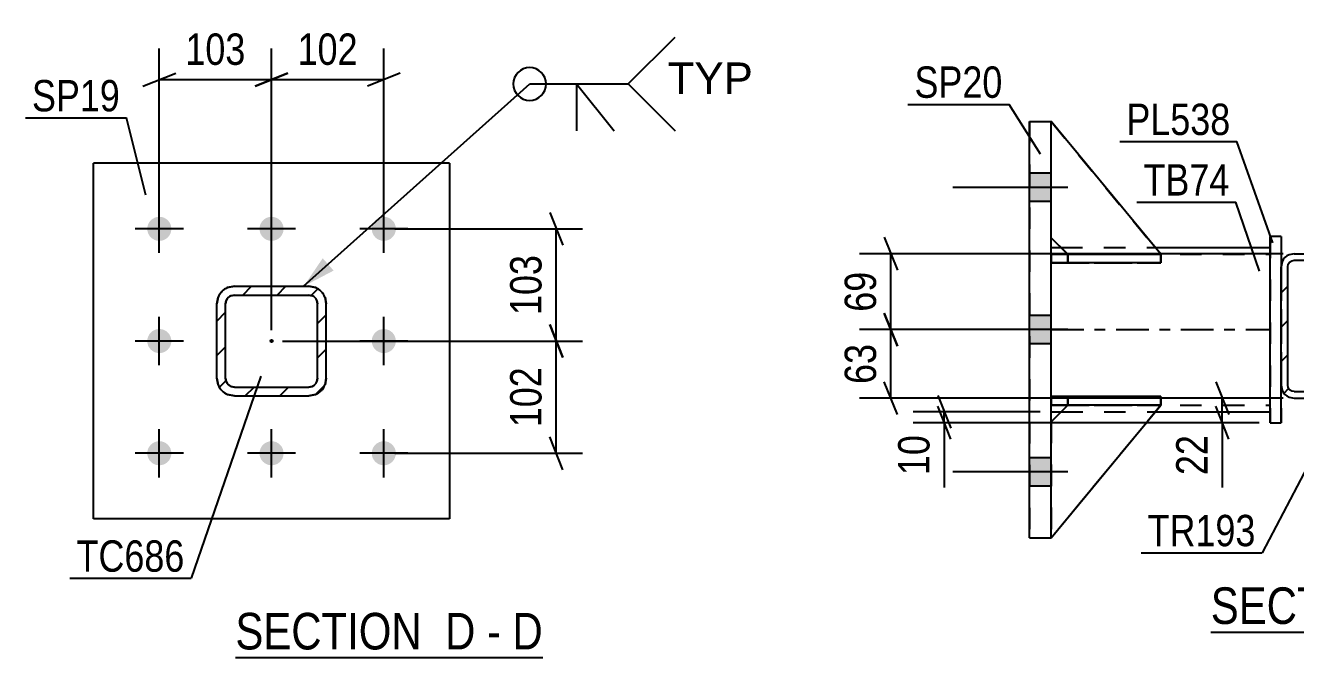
# Model space of a CAD drawing. Header units: millimetres. Extents: x 0 to 841, y 0 to 594.
# Drawn here: x 100.2 to 216.2, y 137.5 to 195.3 of the extents above; entities that cross this region are included whole.
import ezdxf

# ---------------------------------------------------------------- set-up
doc = ezdxf.new("R2010")
doc.units = ezdxf.units.MM
doc.linetypes.add('DXK_LINE_DOT2', pattern=[3.9198, 1.9599, -1.9599])
doc.linetypes.add('DXK_LINE_DOT3', pattern=[5.9187, 2.979, -0.9799, 0.9799, -0.9799])
doc.styles.add('Arial', font='ARIAL.TTF', dxfattribs={"height": 0.2})
doc.styles.add('Arial Narrow', font='ARIALN.TTF', dxfattribs={"height": 0.2})

# ---------------------------------------------------------------- blocks, each defined once
blk = doc.blocks.new('Unknown-318884321-14 - 24666')
at = {"color": 6, "linetype": 'Continuous'}
blk.add_line((119.41, 137.53), (147.48, 137.53), dxfattribs=at)
at = {"color": 0, "linetype": 'Continuous'}
for points in [[(137.51, 138.28), (137.51, 141.78), (119.41, 141.78), (119.41, 138.28)], [(141.33, 138.28), (141.33, 141.78), (138.56, 141.78), (138.56, 138.28)], [(143.66, 138.28), (143.66, 141.78), (142.38, 141.78), (142.38, 138.28)], [(147.48, 138.28), (147.48, 141.78), (144.71, 141.78), (144.71, 138.28)]]:
    blk.add_wipeout(points, dxfattribs=at)
at = {"color": 7, "linetype": 'Continuous', "style": 'Arial Narrow'}
for s, p in [('SECTION ', (119.41, 138.28)), ('D', (138.56, 138.28)), ('D', (144.71, 138.28)), ('-', (142.38, 138.28))]:
    blk.add_text(s, height=3.34, dxfattribs=at).set_placement(p)
blk = doc.blocks.new('Unknown-318884321-15 - 24872')
at = {"color": 6, "linetype": 'Continuous'}
blk.add_line((208.48, 139.86), (236.13, 139.86), dxfattribs=at)
at = {"color": 0, "linetype": 'Continuous'}
for points in [[(226.59, 140.61), (226.59, 144.11), (208.48, 144.11), (208.48, 140.61)], [(230.2, 140.61), (230.2, 144.11), (227.64, 144.11), (227.64, 140.61)], [(232.52, 140.61), (232.52, 144.11), (231.25, 144.11), (231.25, 140.61)], [(236.13, 140.61), (236.13, 144.11), (233.57, 144.11), (233.57, 140.61)]]:
    blk.add_wipeout(points, dxfattribs=at)
at = {"color": 7, "linetype": 'Continuous', "style": 'Arial Narrow'}
for s, p in [('SECTION ', (208.48, 140.61)), ('E', (227.64, 140.61)), ('E', (233.57, 140.61)), ('-', (231.25, 140.61))]:
    blk.add_text(s, height=3.34, dxfattribs=at).set_placement(p)
blk = doc.blocks.new('Part-318884321-24685 - 24666')
at = {"color": 2, "linetype": 'Continuous'}
for p, q in [((138.96, 182.7), (106.46, 182.7)), ((106.46, 150.2), (106.46, 182.7)), ((138.96, 182.7), (138.96, 150.2)), ((138.96, 150.2), (106.46, 150.2))]:
    blk.add_line(p, q, dxfattribs=at)
blk = doc.blocks.new('Part-318884321-24783 - 24666')
at = {"linetype": 'Continuous'}
h = blk.add_hatch(dxfattribs=at)
h.set_pattern_fill('', scale=0.7, style=0, pattern_type=0)
h.set_pattern_definition([(45, (126.7195, 161.5718), (-1.57154, 1.57154), [])])
h.paths.add_polyline_path([(126.11, 161.45), (126.72, 161.57), (127.24, 161.92), (127.59, 162.44), (127.71, 163.05), (127.71, 169.85), (127.59, 170.46), (127.24, 170.98), (126.72, 171.33), (126.11, 171.45), (119.31, 171.45), (118.69, 171.33), (118.18, 170.98), (117.83, 170.46), (117.71, 169.85), (117.71, 163.05), (117.83, 162.44), (118.18, 161.92), (118.69, 161.57), (119.31, 161.45)])
h.paths.add_polyline_path([(119.31, 162.25), (119, 162.31), (118.74, 162.48), (118.57, 162.74), (118.51, 163.05), (118.51, 169.85), (118.57, 170.16), (118.74, 170.42), (119, 170.59), (119.31, 170.65), (126.11, 170.65), (126.41, 170.59), (126.67, 170.42), (126.85, 170.16), (126.91, 169.85), (126.91, 163.05), (126.85, 162.74), (126.67, 162.48), (126.41, 162.31), (126.11, 162.25)])
blk.add_hatch(color=30, dxfattribs=at).paths.add_polyline_path([(122.71, 166.35, -1), (122.71, 166.55, -1)])
at = {"color": 7, "linetype": 'DXK_LINE_DOT2'}
for p, q in [((118.69, 171.33), (119.31, 171.45)), ((119.31, 170.65), (119, 170.59)), ((119.31, 171.45), (126.11, 171.45)), ((119.31, 170.65), (126.11, 170.65)), ((126.11, 171.45), (126.72, 171.33)), ((126.41, 170.59), (126.11, 170.65)), ((117.71, 169.85), (117.83, 170.46)), ((117.71, 163.05), (117.71, 169.85)), ((118.57, 170.16), (118.51, 169.85)), ((118.51, 163.05), (118.51, 169.85)), ((126.91, 169.85), (126.85, 170.16)), ((126.91, 163.05), (126.91, 169.85)), ((127.59, 170.46), (127.71, 169.85)), ((127.71, 163.05), (127.71, 169.85)), ((117.83, 162.44), (117.71, 163.05)), ((118.51, 163.05), (118.57, 162.74)), ((126.85, 162.74), (126.91, 163.05)), ((127.71, 163.05), (127.59, 162.44)), ((119.31, 161.45), (118.69, 161.57)), ((119, 162.31), (119.31, 162.25)), ((119.31, 162.25), (126.11, 162.25)), ((119.31, 161.45), (126.11, 161.45)), ((126.11, 162.25), (126.41, 162.31)), ((126.72, 161.57), (126.11, 161.45))]:
    blk.add_line(p, q, dxfattribs=at)
at = {"color": 2, "linetype": 'Continuous'}
for p, q in [((119.31, 171.45), (118.69, 171.33)), ((119, 170.59), (119.31, 170.65)), ((119.31, 171.45), (126.11, 171.45)), ((119.31, 170.65), (126.11, 170.65)), ((126.72, 171.33), (126.11, 171.45)), ((126.11, 170.65), (126.41, 170.59)), ((117.83, 170.46), (117.71, 169.85)), ((117.71, 163.05), (117.71, 169.85)), ((118.51, 169.85), (118.57, 170.16)), ((118.51, 163.05), (118.51, 169.85)), ((126.85, 170.16), (126.91, 169.85)), ((126.91, 163.05), (126.91, 169.85)), ((127.71, 169.85), (127.59, 170.46)), ((127.71, 163.05), (127.71, 169.85)), ((117.71, 163.05), (117.83, 162.44)), ((118.57, 162.74), (118.51, 163.05)), ((126.91, 163.05), (126.85, 162.74)), ((127.59, 162.44), (127.71, 163.05)), ((118.69, 161.57), (119.31, 161.45)), ((119.31, 162.25), (119, 162.31)), ((119.31, 162.25), (126.11, 162.25)), ((119.31, 161.45), (126.11, 161.45)), ((126.41, 162.31), (126.11, 162.25)), ((126.11, 161.45), (126.72, 161.57))]:
    blk.add_line(p, q, dxfattribs=at)
at = {"color": 7, "linetype": 'DXK_LINE_DOT3'}
blk.add_line((122.71, 166.45), (122.71, 166.45), dxfattribs=at)
at = {"color": 30, "linetype": 'DXK_LINE_DOT3'}
blk.add_line((122.71, 166.45), (122.71, 166.45), dxfattribs=at)
at = {"color": 30, "linetype": 'Continuous'}
blk.add_circle((122.71, 166.45), 0.1, dxfattribs=at)
at = {"color": 7, "linetype": 'DXK_LINE_DOT2'}
for centre, radius, start, end in [((119.31, 169.85), 1.6, 112.5, 157.5), ((119.31, 169.85), 0.8, 112.5, 157.5), ((126.11, 169.85), 0.8, 22.5, 67.5), ((126.11, 169.85), 1.6, 22.5, 67.5), ((119.31, 163.05), 1.6, 202.5, 247.5), ((119.31, 163.05), 0.8, 202.5, 247.5), ((126.11, 163.05), 0.8, 292.5, 337.5), ((126.11, 163.05), 1.6, 292.5, 337.5)]:
    blk.add_arc(centre, radius, start, end, dxfattribs=at)
at = {"color": 2, "linetype": 'Continuous'}
for centre, radius, start, end in [((119.31, 169.85), 1.6, 112.5, 157.5), ((119.31, 169.85), 0.8, 112.5, 157.5), ((126.11, 169.85), 0.8, 22.5, 67.5), ((126.11, 169.85), 1.6, 22.5, 67.5), ((119.31, 163.05), 1.6, 202.5, 247.5), ((119.31, 163.05), 0.8, 202.5, 247.5), ((126.11, 163.05), 0.8, 292.5, 337.5), ((126.11, 163.05), 1.6, 292.5, 337.5)]:
    blk.add_arc(centre, radius, start, end, dxfattribs=at)
blk = doc.blocks.new('Bolt-318884321-24786 - 24666')
at = {"linetype": 'Continuous'}
for points in [[(112.46, 175.6, -1), (112.46, 177.8, -1)], [(122.71, 175.6, -1), (122.71, 177.8, -1)], [(132.96, 175.6, -1), (132.96, 177.8, -1)], [(112.46, 165.35, -1), (112.46, 167.55, -1)], [(132.96, 165.35, -1), (132.96, 167.55, -1)], [(112.46, 155.1, -1), (112.46, 157.3, -1)], [(122.71, 155.1, -1), (122.71, 157.3, -1)], [(132.96, 155.1, -1), (132.96, 157.3, -1)]]:
    blk.add_hatch(color=1, dxfattribs=at).paths.add_polyline_path(points)
at = {"color": 1, "linetype": 'Continuous'}
for p, q in [((112.46, 174.5), (112.46, 178.9)), ((122.71, 174.5), (122.71, 178.9)), ((132.96, 174.5), (132.96, 178.9)), ((114.66, 176.7), (110.26, 176.7)), ((124.91, 176.7), (120.51, 176.7)), ((135.16, 176.7), (130.76, 176.7)), ((112.46, 164.25), (112.46, 168.65)), ((132.96, 164.25), (132.96, 168.65)), ((114.66, 166.45), (110.26, 166.45)), ((135.16, 166.45), (130.76, 166.45)), ((112.46, 154), (112.46, 158.4)), ((122.71, 154), (122.71, 158.4)), ((132.96, 154), (132.96, 158.4)), ((114.66, 156.2), (110.26, 156.2)), ((124.91, 156.2), (120.51, 156.2)), ((135.16, 156.2), (130.76, 156.2))]:
    blk.add_line(p, q, dxfattribs=at)
blk = doc.blocks.new('Part-318884321-24896 - 24872')
at = {"color": 2, "linetype": 'Continuous'}
for p, q in [((193.91, 174.99), (194.8, 174.99)), ((203.4, 174.99), (213.91, 174.99)), ((193.91, 159.99), (194.82, 159.99)), ((203.42, 159.99), (213.91, 159.99))]:
    blk.add_line(p, q, dxfattribs=at)
at = {"color": 7, "linetype": 'DXK_LINE_DOT2'}
for p, q in [((193.91, 159.99), (193.91, 174.99)), ((193.91, 174.39), (213.91, 174.39)), ((194.8, 174.99), (203.4, 174.99)), ((213.91, 159.99), (213.91, 174.99)), ((193.91, 160.59), (213.91, 160.59)), ((194.82, 159.99), (203.42, 159.99))]:
    blk.add_line(p, q, dxfattribs=at)
at = {"color": 7, "linetype": 'DXK_LINE_DOT3'}
blk.add_line((193.91, 167.49), (213.91, 167.49), dxfattribs=at)
blk = doc.blocks.new('Part-318884321-24895 - 24872')
at = {"color": 2, "linetype": 'Continuous'}
for p, q in [((213.91, 158.99), (213.91, 175.99)), ((214.91, 175.99), (213.91, 175.99)), ((214.91, 175.99), (214.91, 173.27)), ((214.91, 158.99), (214.91, 162.38)), ((213.91, 158.99), (214.91, 158.99))]:
    blk.add_line(p, q, dxfattribs=at)
at = {"color": 7, "linetype": 'DXK_LINE_DOT2'}
for p, q in [((213.91, 175.99), (213.91, 158.99)), ((214.91, 175.99), (214.91, 158.99)), ((214.91, 173.27), (214.91, 162.38))]:
    blk.add_line(p, q, dxfattribs=at)
blk = doc.blocks.new('Part-318884321-24905 - 24872')
at = {"color": 7, "linetype": 'DXK_LINE_DOT2'}
for p, q in [((195.41, 160.58), (193.91, 159.08)), ((193.91, 148.49), (203.91, 160.58)), ((193.91, 159.08), (195.41, 160.58)), ((203.91, 160.58), (193.91, 148.49)), ((203.91, 160.58), (195.41, 160.58)), ((195.41, 160.58), (195.41, 160.58)), ((195.41, 160.58), (203.91, 160.58)), ((203.91, 160.58), (203.91, 160.58)), ((193.91, 159.08), (193.91, 148.49))]:
    blk.add_line(p, q, dxfattribs=at)
blk = doc.blocks.new('Part-318884321-24906 - 24872')
at = {"color": 2, "linetype": 'Continuous'}
for p, q in [((195.41, 160.58), (193.91, 159.08)), ((193.91, 148.49), (203.91, 160.58)), ((203.91, 160.58), (195.41, 160.58)), ((195.41, 160.58), (195.41, 160.58)), ((203.91, 160.58), (203.91, 160.58))]:
    blk.add_line(p, q, dxfattribs=at)
at = {"color": 7, "linetype": 'DXK_LINE_DOT2'}
for p, q in [((193.91, 159.08), (195.41, 160.58)), ((193.91, 148.49), (203.91, 160.58)), ((195.41, 160.58), (203.91, 160.58)), ((193.91, 159.08), (193.91, 148.49))]:
    blk.add_line(p, q, dxfattribs=at)
blk = doc.blocks.new('Part-318884321-24907 - 24872')
at = {"color": 7, "linetype": 'DXK_LINE_DOT2'}
for p, q in [((193.91, 175.88), (193.91, 186.49)), ((193.91, 186.49), (203.91, 174.38)), ((203.91, 174.38), (193.91, 186.49)), ((195.41, 174.38), (193.91, 175.88)), ((193.91, 175.88), (195.41, 174.38)), ((203.91, 174.38), (195.41, 174.38)), ((195.41, 174.38), (195.41, 174.38)), ((195.41, 174.38), (203.91, 174.38)), ((203.91, 174.38), (203.91, 174.38))]:
    blk.add_line(p, q, dxfattribs=at)
blk = doc.blocks.new('Part-318884321-24908 - 24872')
at = {"color": 2, "linetype": 'Continuous'}
for p, q in [((203.91, 174.38), (193.91, 186.49)), ((193.91, 175.88), (195.4, 174.39)), ((202.66, 174.38), (203.91, 174.38)), ((203.91, 174.38), (203.91, 174.38))]:
    blk.add_line(p, q, dxfattribs=at)
at = {"color": 7, "linetype": 'DXK_LINE_DOT2'}
for p, q in [((193.91, 175.88), (193.91, 186.49)), ((193.91, 186.49), (203.91, 174.38)), ((195.41, 174.38), (193.91, 175.88)), ((195.4, 174.39), (195.41, 174.38)), ((203.91, 174.38), (195.41, 174.38)), ((195.41, 174.38), (195.41, 174.38)), ((195.41, 174.38), (202.66, 174.38))]:
    blk.add_line(p, q, dxfattribs=at)
blk = doc.blocks.new('Part-318884321-24909 - 24872')
at = {"color": 7, "linetype": 'DXK_LINE_DOT2'}
for p, q in [((193.91, 161.39), (195.41, 161.39)), ((203.91, 161.39), (193.91, 161.39)), ((193.91, 161.39), (193.91, 161.39)), ((193.91, 161.39), (193.91, 160.59)), ((193.91, 161.39), (193.91, 160.59)), ((195.41, 161.39), (203.91, 161.39)), ((195.41, 161.39), (195.41, 160.59)), ((203.91, 161.39), (203.91, 160.59)), ((195.41, 160.59), (193.91, 160.59)), ((193.91, 160.59), (203.91, 160.59)), ((193.91, 160.59), (193.91, 160.59)), ((203.91, 160.59), (195.41, 160.59))]:
    blk.add_line(p, q, dxfattribs=at)
blk = doc.blocks.new('Part-318884321-24910 - 24872')
at = {"color": 7, "linetype": 'DXK_LINE_DOT2'}
for p, q in [((193.91, 174.39), (195.41, 174.39)), ((203.91, 174.39), (193.91, 174.39)), ((193.91, 174.39), (193.91, 174.39)), ((193.91, 174.39), (193.91, 173.59)), ((193.91, 174.39), (193.91, 173.59)), ((195.41, 174.39), (203.91, 174.39)), ((195.41, 174.39), (195.41, 173.59)), ((203.91, 174.39), (203.91, 173.59)), ((195.41, 173.59), (193.91, 173.59)), ((193.91, 173.59), (203.91, 173.59)), ((193.91, 173.59), (193.91, 173.59)), ((203.91, 173.59), (195.41, 173.59))]:
    blk.add_line(p, q, dxfattribs=at)
blk = doc.blocks.new('Part-318884321-24911 - 24872')
at = {"color": 2, "linetype": 'Continuous'}
for p, q in [((193.91, 160.59), (193.91, 161.39)), ((203.91, 161.39), (193.91, 161.39)), ((203.91, 160.59), (203.91, 161.39)), ((203.91, 160.59), (193.91, 160.59)), ((193.91, 160.59), (193.91, 160.59))]:
    blk.add_line(p, q, dxfattribs=at)
at = {"color": 7, "linetype": 'DXK_LINE_DOT2'}
for p, q in [((195.41, 161.39), (193.91, 161.39)), ((195.41, 160.59), (195.41, 161.39)), ((203.91, 161.39), (195.41, 161.39)), ((193.91, 160.59), (195.41, 160.59)), ((195.41, 160.59), (203.91, 160.59))]:
    blk.add_line(p, q, dxfattribs=at)
blk = doc.blocks.new('Part-318884321-24912 - 24872')
at = {"color": 2, "linetype": 'Continuous'}
for p, q in [((193.91, 174.39), (193.91, 173.59)), ((193.91, 174.39), (202.66, 174.39)), ((203.91, 174.39), (203.9, 174.39)), ((203.91, 173.59), (203.91, 174.39)), ((203.91, 173.59), (193.91, 173.59)), ((193.91, 173.59), (193.91, 173.59))]:
    blk.add_line(p, q, dxfattribs=at)
at = {"color": 7, "linetype": 'DXK_LINE_DOT2'}
for p, q in [((193.91, 174.39), (193.91, 174.39)), ((195.41, 174.39), (193.91, 174.39)), ((195.41, 173.59), (195.41, 174.39)), ((195.41, 174.39), (203.9, 174.39)), ((193.91, 173.59), (195.41, 173.59)), ((195.41, 173.59), (203.91, 173.59))]:
    blk.add_line(p, q, dxfattribs=at)
blk = doc.blocks.new('Part-318884321-24914 - 24872')
at = {"color": 2, "linetype": 'Continuous'}
for p, q in [((191.91, 186.49), (191.91, 186.49)), ((191.91, 186.49), (193.91, 186.49)), ((191.91, 148.49), (191.91, 186.49)), ((193.91, 148.49), (193.91, 186.49)), ((191.91, 148.49), (191.91, 148.49)), ((191.91, 148.49), (193.91, 148.49))]:
    blk.add_line(p, q, dxfattribs=at)
at = {"color": 7, "linetype": 'DXK_LINE_DOT2'}
for p, q in [((191.91, 186.49), (191.91, 148.49)), ((193.91, 148.49), (193.91, 186.49))]:
    blk.add_line(p, q, dxfattribs=at)
blk = doc.blocks.new('Part-318884321-24988 - 24872')
at = {"linetype": 'Continuous'}
h = blk.add_hatch(dxfattribs=at)
h.set_pattern_fill('', scale=0.7, style=0, pattern_type=0)
h.set_pattern_definition([(45, (227.3575, 161.318), (-1.57154, 1.57154), [])])
h.paths.add_polyline_path([(226.9, 161.23), (227.36, 161.32), (227.75, 161.58), (228.01, 161.97), (228.1, 162.43), (228.1, 173.23), (228.01, 173.69), (227.75, 174.08), (227.36, 174.34), (226.9, 174.43), (216.1, 174.43), (215.64, 174.34), (215.25, 174.08), (214.99, 173.69), (214.9, 173.23), (214.9, 162.43), (214.99, 161.97), (215.25, 161.58), (215.64, 161.32), (216.1, 161.23)])
h.paths.add_polyline_path([(216.1, 161.83), (215.87, 161.87), (215.67, 162), (215.54, 162.2), (215.5, 162.43), (215.5, 173.23), (215.54, 173.46), (215.67, 173.65), (215.87, 173.78), (216.1, 173.83), (226.9, 173.83), (227.13, 173.78), (227.32, 173.65), (227.45, 173.46), (227.5, 173.23), (227.5, 162.43), (227.45, 162.2), (227.32, 162), (227.13, 161.87), (226.9, 161.83)])
at = {"color": 2, "linetype": 'Continuous'}
for p, q in [((216.1, 174.43), (215.64, 174.34)), ((216.1, 174.43), (226.9, 174.43)), ((227.36, 174.34), (226.9, 174.43)), ((214.99, 173.69), (214.9, 173.23)), ((214.9, 162.43), (214.9, 173.23)), ((215.5, 173.23), (215.54, 173.46)), ((215.5, 162.43), (215.5, 173.23)), ((215.54, 173.46), (215.67, 173.65)), ((215.67, 173.65), (215.87, 173.78)), ((215.87, 173.78), (216.1, 173.83)), ((216.1, 173.83), (226.9, 173.83)), ((226.9, 173.83), (227.13, 173.78)), ((227.13, 173.78), (227.32, 173.65)), ((227.32, 173.65), (227.45, 173.46)), ((227.45, 173.46), (227.5, 173.23)), ((227.5, 162.43), (227.5, 173.23)), ((228.1, 173.23), (228.01, 173.69)), ((228.1, 162.43), (228.1, 173.23)), ((214.9, 162.43), (214.99, 161.97)), ((215.54, 162.2), (215.5, 162.43)), ((227.5, 162.43), (227.45, 162.2)), ((228.01, 161.97), (228.1, 162.43)), ((215.67, 162), (215.54, 162.2)), ((215.64, 161.32), (216.1, 161.23)), ((215.87, 161.87), (215.67, 162)), ((216.1, 161.83), (215.87, 161.87)), ((216.1, 161.83), (226.9, 161.83)), ((227.13, 161.87), (226.9, 161.83)), ((226.9, 161.23), (227.36, 161.32)), ((227.32, 162), (227.13, 161.87)), ((227.45, 162.2), (227.32, 162)), ((216.1, 161.23), (226.9, 161.23))]:
    blk.add_line(p, q, dxfattribs=at)
at = {"color": 7, "linetype": 'DXK_LINE_DOT3'}
blk.add_line((221.5, 167.83), (221.5, 167.83), dxfattribs=at)
at = {"color": 2, "linetype": 'Continuous'}
for centre, start, end in [((216.1, 173.23), 112.5, 157.5), ((226.9, 173.23), 22.5, 67.5), ((216.1, 162.43), 202.5, 247.5), ((226.9, 162.43), 292.5, 337.5)]:
    blk.add_arc(centre, 1.2, start, end, dxfattribs=at)
blk = doc.blocks.new('Bolt-318884321-24995 - 24872')
at = {"linetype": 'Continuous'}
for points in [[(193.91, 179.19), (193.91, 181.79), (191.91, 181.79), (191.91, 179.19)], [(193.91, 179.19), (193.91, 181.79), (191.91, 181.79), (191.91, 179.19)], [(193.91, 179.19), (193.91, 181.79), (191.91, 181.79), (191.91, 179.19)], [(193.91, 166.19), (193.91, 168.79), (191.91, 168.79), (191.91, 166.19)], [(193.91, 166.19), (193.91, 168.79), (191.91, 168.79), (191.91, 166.19)], [(193.91, 153.19), (193.91, 155.79), (191.91, 155.79), (191.91, 153.19)], [(193.91, 153.19), (193.91, 155.79), (191.91, 155.79), (191.91, 153.19)], [(193.91, 153.19), (193.91, 155.79), (191.91, 155.79), (191.91, 153.19)]]:
    blk.add_hatch(color=1, dxfattribs=at).paths.add_polyline_path(points)
at = {"color": 1, "linetype": 'Continuous'}
for p, q in [((193.91, 181.79), (191.91, 181.79)), ((193.91, 181.79), (191.91, 181.79)), ((193.91, 181.79), (191.91, 181.79)), ((195.41, 180.49), (184.91, 180.49)), ((195.41, 180.49), (184.91, 180.49)), ((195.41, 180.49), (184.91, 180.49)), ((193.91, 179.19), (191.91, 179.19)), ((193.91, 179.19), (191.91, 179.19)), ((193.91, 179.19), (191.91, 179.19)), ((193.91, 168.79), (191.91, 168.79)), ((193.91, 168.79), (191.91, 168.79)), ((195.41, 167.49), (184.91, 167.49)), ((195.41, 167.49), (184.91, 167.49)), ((193.91, 166.19), (191.91, 166.19)), ((193.91, 166.19), (191.91, 166.19)), ((193.91, 155.79), (191.91, 155.79)), ((193.91, 155.79), (191.91, 155.79)), ((193.91, 155.79), (191.91, 155.79)), ((195.41, 154.49), (184.91, 154.49)), ((195.41, 154.49), (184.91, 154.49)), ((195.41, 154.49), (184.91, 154.49)), ((193.91, 153.19), (191.91, 153.19)), ((193.91, 153.19), (191.91, 153.19)), ((193.91, 153.19), (191.91, 153.19))]:
    blk.add_line(p, q, dxfattribs=at)
blk = doc.blocks.new('StraightDimension-318884321-26356 - 24666')
at = {"color": 7, "linetype": 'Continuous'}
for p, q in [((148.11, 178.2), (149.31, 175.2)), ((133.96, 176.7), (151.11, 176.7)), ((148.71, 166.45), (148.71, 176.7)), ((149.31, 164.95), (148.11, 167.95)), ((123.71, 166.45), (151.11, 166.45))]:
    blk.add_line(p, q, dxfattribs=at)
at = {"color": 0}
blk.add_wipeout([(147.96, 174.92), (143.76, 174.92), (143.76, 168.23), (147.96, 168.23)], dxfattribs=at)
at = {"color": 3, "style": 'Arial Narrow'}
blk.add_text('103', height=2.863, rotation=90.0002, dxfattribs=at).set_placement((147.36, 168.83))
blk = doc.blocks.new('StraightDimension-318884321-26357 - 24666')
at = {"color": 7, "linetype": 'Continuous'}
for p, q in [((148.11, 167.95), (149.31, 164.95)), ((123.71, 166.45), (151.11, 166.45)), ((148.71, 156.2), (148.71, 166.45)), ((149.31, 154.7), (148.11, 157.7)), ((133.96, 156.2), (151.11, 156.2))]:
    blk.add_line(p, q, dxfattribs=at)
at = {"color": 0}
blk.add_wipeout([(147.96, 164.67), (143.76, 164.67), (143.76, 157.98), (147.96, 157.98)], dxfattribs=at)
at = {"color": 3, "style": 'Arial Narrow'}
blk.add_text('102', height=2.863, rotation=90.0002, dxfattribs=at).set_placement((147.36, 158.58))
blk = doc.blocks.new('StraightDimension-318884321-26439 - 24666')
at = {"color": 7, "linetype": 'Continuous'}
for p, q in [((122.71, 167.45), (122.71, 193.18)), ((132.96, 177.7), (132.96, 193.18)), ((121.21, 189.73), (124.21, 190.93)), ((122.71, 190.33), (132.96, 190.33)), ((134.46, 190.93), (131.46, 189.73))]:
    blk.add_line(p, q, dxfattribs=at)
at = {"color": 0}
blk.add_wipeout([(131.17, 191.08), (131.17, 195.28), (124.49, 195.28), (124.49, 191.08)], dxfattribs=at)
at = {"color": 3, "style": 'Arial Narrow'}
blk.add_text('102', height=2.863, dxfattribs=at).set_placement((125.09, 191.68))
blk = doc.blocks.new('StraightDimension-318884321-26440 - 24666')
at = {"color": 7, "linetype": 'Continuous'}
for p, q in [((112.46, 177.7), (112.46, 193.18)), ((122.71, 167.45), (122.71, 193.18)), ((110.96, 189.73), (113.96, 190.93)), ((112.46, 190.33), (122.71, 190.33)), ((124.21, 190.93), (121.21, 189.73))]:
    blk.add_line(p, q, dxfattribs=at)
at = {"color": 0}
blk.add_wipeout([(120.92, 191.08), (120.92, 195.28), (114.24, 195.28), (114.24, 191.08)], dxfattribs=at)
at = {"color": 3, "style": 'Arial Narrow'}
blk.add_text('103', height=2.863, dxfattribs=at).set_placement((114.84, 191.68))
blk = doc.blocks.new('StraightDimension-318884321-26525 - 24872')
at = {"color": 7, "linetype": 'Continuous'}
for p, q in [((178.66, 175.93), (179.86, 172.93)), ((215.1, 174.43), (176.41, 174.43)), ((179.26, 167.49), (179.26, 174.43)), ((179.86, 165.99), (178.66, 168.99)), ((185.12, 167.49), (176.41, 167.49))]:
    blk.add_line(p, q, dxfattribs=at)
at = {"color": 0}
blk.add_wipeout([(178.51, 173.39), (174.31, 173.39), (174.31, 168.53), (178.51, 168.53)], dxfattribs=at)
at = {"color": 3, "style": 'Arial Narrow'}
blk.add_text('69', height=2.863, rotation=90.0002, dxfattribs=at).set_placement((177.91, 169.13))
blk = doc.blocks.new('StraightDimension-318884321-26526 - 24872')
at = {"color": 7, "linetype": 'Continuous'}
for p, q in [((178.66, 168.99), (179.86, 165.99)), ((185.12, 167.49), (176.41, 167.49)), ((179.26, 161.23), (179.26, 167.49)), ((179.86, 159.73), (178.66, 162.73)), ((215.1, 161.23), (176.41, 161.23))]:
    blk.add_line(p, q, dxfattribs=at)
at = {"color": 0}
blk.add_wipeout([(178.51, 166.79), (174.31, 166.79), (174.31, 161.93), (178.51, 161.93)], dxfattribs=at)
at = {"color": 3, "style": 'Arial Narrow'}
blk.add_text('63', height=2.863, rotation=90.0002, dxfattribs=at).set_placement((177.91, 162.53))
blk = doc.blocks.new('StraightDimension-318884321-26564 - 24872')
at = {"color": 7, "linetype": 'Continuous'}
for p, q in [((208.93, 162.73), (210.13, 159.73)), ((215.1, 161.23), (206.68, 161.23)), ((210.13, 157.49), (208.93, 160.49)), ((209.53, 158.99), (209.53, 161.23)), ((212.91, 158.99), (206.68, 158.99)), ((209.53, 158.99), (209.53, 153.08)), ((209.53, 158.99), (209.53, 153.08))]:
    blk.add_line(p, q, dxfattribs=at)
at = {"color": 0}
blk.add_wipeout([(208.78, 158.46), (204.58, 158.46), (204.58, 153.61), (208.78, 153.61)], dxfattribs=at)
at = {"color": 3, "style": 'Arial Narrow'}
blk.add_text('22', height=2.863, rotation=90.0002, dxfattribs=at).set_placement((208.18, 154.21))
blk = doc.blocks.new('StraightDimension-318884321-26586 - 24872')
at = {"color": 7, "linetype": 'Continuous'}
for p, q in [((183.54, 161.49), (184.74, 158.49)), ((184.74, 157.49), (183.54, 160.49)), ((192.91, 159.99), (181.29, 159.99)), ((212.91, 158.99), (181.29, 158.99)), ((184.14, 158.99), (184.14, 159.99)), ((184.14, 158.99), (184.14, 153.08)), ((184.14, 158.99), (184.14, 153.08))]:
    blk.add_line(p, q, dxfattribs=at)
at = {"color": 0}
blk.add_wipeout([(183.39, 158.46), (179.19, 158.46), (179.19, 153.61), (183.39, 153.61)], dxfattribs=at)
at = {"color": 3, "style": 'Arial Narrow'}
blk.add_text('10', height=2.863, rotation=90.0002, dxfattribs=at).set_placement((182.79, 154.21))
blk = doc.blocks.new('WeldMark-318884321-26893 - 24666')
at = {"linetype": 'Continuous'}
blk.add_hatch(color=30, dxfattribs=at).paths.add_polyline_path([(128.38, 172.89), (125.64, 171.45), (127.38, 174.01)])
at = {"color": 30, "linetype": 'Continuous'}
for p, q in [((125.64, 171.45), (146.28, 189.93)), ((146.28, 189.93), (155.28, 189.93))]:
    blk.add_line(p, q, dxfattribs=at)
at = {"color": 3, "linetype": 'Continuous'}
for q in [(153.99, 185.64), (150.56, 185.64)]:
    blk.add_line((150.56, 189.93), q, dxfattribs=at)
for start, end in [(90, 270), (270, 90)]:
    blk.add_arc((146.28, 189.93), 1.5, start, end, dxfattribs=at)
at = {"color": 0, "linetype": 'Continuous'}
blk.add_wipeout([(166.65, 189.03), (166.65, 192.03), (158.88, 192.03), (158.88, 189.03)], dxfattribs=at)
blk.add_wipeout([(166.65, 189.03), (166.65, 192.03), (158.88, 192.03), (158.88, 189.03)], dxfattribs=at)
at = {"color": 3, "linetype": 'Continuous'}
for q in [(159.56, 194.21), (159.56, 185.64)]:
    blk.add_line((155.28, 189.93), q, dxfattribs=at)
at = {"color": 3, "linetype": 'Continuous', "style": 'Arial'}
blk.add_text('TYP', height=2.865, dxfattribs=at).set_placement((158.88, 189.03))
blk = doc.blocks.new('Mark-318884321-26506 - 24666')
at = {"color": 30, "linetype": 'Continuous'}
for p in [(100.23, 186.83), (111.24, 179.76)]:
    blk.add_line(p, (109.47, 186.83), dxfattribs=at)
at = {"color": 0}
blk.add_wipeout([(108.87, 187.43), (108.87, 190.43), (100.83, 190.43), (100.83, 187.43)], dxfattribs=at)
blk.add_wipeout([(108.87, 187.43), (108.87, 190.43), (100.83, 190.43), (100.83, 187.43)], dxfattribs=at)
at = {"color": 3, "style": 'Arial Narrow'}
blk.add_text('SP19', height=2.863, dxfattribs=at).set_placement((100.83, 187.43))
blk = doc.blocks.new('Mark-318884321-26509 - 24666')
at = {"color": 30, "linetype": 'Continuous'}
for p in [(121.74, 163.23), (104.3, 144.78)]:
    blk.add_line(p, (115.36, 144.78), dxfattribs=at)
at = {"color": 0}
blk.add_wipeout([(114.76, 145.38), (114.76, 148.38), (104.9, 148.38), (104.9, 145.38)], dxfattribs=at)
blk.add_wipeout([(114.76, 145.38), (114.76, 148.38), (104.9, 148.38), (104.9, 145.38)], dxfattribs=at)
at = {"color": 3, "style": 'Arial Narrow'}
blk.add_text('TC686', height=2.863, dxfattribs=at).set_placement((104.9, 145.38))
blk = doc.blocks.new('Mark-318884321-26607 - 24872')
at = {"color": 30, "linetype": 'Continuous'}
for p in [(221.97, 163.9), (202.11, 147.11)]:
    blk.add_line(p, (213.17, 147.11), dxfattribs=at)
at = {"color": 0}
blk.add_wipeout([(212.57, 147.71), (212.57, 150.71), (202.71, 150.71), (202.71, 147.71)], dxfattribs=at)
blk.add_wipeout([(212.57, 147.71), (212.57, 150.71), (202.71, 150.71), (202.71, 147.71)], dxfattribs=at)
at = {"color": 3, "style": 'Arial Narrow'}
blk.add_text('TR193', height=2.863, dxfattribs=at).set_placement((202.71, 147.71))
blk = doc.blocks.new('Mark-318884321-26626 - 24872')
at = {"color": 30, "linetype": 'Continuous'}
for p in [(200.17, 184.67), (214.14, 175.42)]:
    blk.add_line(p, (210.87, 184.67), dxfattribs=at)
at = {"color": 0}
blk.add_wipeout([(210.27, 185.27), (210.27, 188.27), (200.77, 188.27), (200.77, 185.27)], dxfattribs=at)
blk.add_wipeout([(210.27, 185.27), (210.27, 188.27), (200.77, 188.27), (200.77, 185.27)], dxfattribs=at)
at = {"color": 3, "style": 'Arial Narrow'}
blk.add_text('PL538', height=2.863, dxfattribs=at).set_placement((200.77, 185.27))
blk = doc.blocks.new('Mark-318884321-26629 - 24872')
at = {"color": 30, "linetype": 'Continuous'}
for p in [(201.73, 179.14), (212.92, 172.83)]:
    blk.add_line(p, (210.78, 179.14), dxfattribs=at)
at = {"color": 0}
blk.add_wipeout([(210.18, 179.74), (210.18, 182.74), (202.33, 182.74), (202.33, 179.74)], dxfattribs=at)
blk.add_wipeout([(210.18, 179.74), (210.18, 182.74), (202.33, 182.74), (202.33, 179.74)], dxfattribs=at)
at = {"color": 3, "style": 'Arial Narrow'}
blk.add_text('TB74', height=2.863, dxfattribs=at).set_placement((202.33, 179.74))
blk = doc.blocks.new('Mark-318884321-26635 - 24872')
at = {"color": 30, "linetype": 'Continuous'}
for p in [(180.82, 188.07), (192.94, 183.52)]:
    blk.add_line(p, (190.06, 188.07), dxfattribs=at)
at = {"color": 0}
blk.add_wipeout([(189.46, 188.67), (189.46, 191.67), (181.42, 191.67), (181.42, 188.67)], dxfattribs=at)
blk.add_wipeout([(189.46, 188.67), (189.46, 191.67), (181.42, 191.67), (181.42, 188.67)], dxfattribs=at)
at = {"color": 3, "style": 'Arial Narrow'}
blk.add_text('SP20', height=2.863, dxfattribs=at).set_placement((181.42, 188.67))

msp = doc.modelspace()

# ---------------------------------------------------------------- block references
for name in ['Part-318884321-24914 - 24872', 'Part-318884321-24907 - 24872', 'Part-318884321-24908 - 24872', 'Part-318884321-24685 - 24666', 'Bolt-318884321-24995 - 24872', 'Bolt-318884321-24786 - 24666', 'Part-318884321-24895 - 24872', 'Part-318884321-24896 - 24872', 'Part-318884321-24910 - 24872', 'Part-318884321-24912 - 24872', 'Part-318884321-24988 - 24872', 'Part-318884321-24783 - 24666', 'Part-318884321-24909 - 24872', 'Part-318884321-24911 - 24872', 'Part-318884321-24905 - 24872', 'Part-318884321-24906 - 24872', 'Unknown-318884321-15 - 24872', 'Unknown-318884321-14 - 24666']:
    msp.add_blockref(name, (0, 0))

# ---------------------------------------------------------------- next in the draw order: block references
for name in ['Mark-318884321-26635 - 24872', 'StraightDimension-318884321-26356 - 24666', 'StraightDimension-318884321-26525 - 24872', 'Mark-318884321-26509 - 24666']:
    msp.add_blockref(name, (0, 0))

# ---------------------------------------------------------------- next in the draw order: block references
for name in ['Mark-318884321-26626 - 24872', 'StraightDimension-318884321-26526 - 24872', 'StraightDimension-318884321-26357 - 24666']:
    msp.add_blockref(name, (0, 0))

# ---------------------------------------------------------------- next in the draw order: block references
for name in ['StraightDimension-318884321-26439 - 24666', 'Mark-318884321-26629 - 24872', 'StraightDimension-318884321-26564 - 24872']:
    msp.add_blockref(name, (0, 0))

# ---------------------------------------------------------------- next in the draw order: block references
for name in ['StraightDimension-318884321-26440 - 24666', 'WeldMark-318884321-26893 - 24666', 'StraightDimension-318884321-26586 - 24872']:
    msp.add_blockref(name, (0, 0))

# ---------------------------------------------------------------- next in the draw order: block references
for name in ['Mark-318884321-26506 - 24666', 'Mark-318884321-26607 - 24872']:
    msp.add_blockref(name, (0, 0))

doc.saveas('drawing.dxf')
